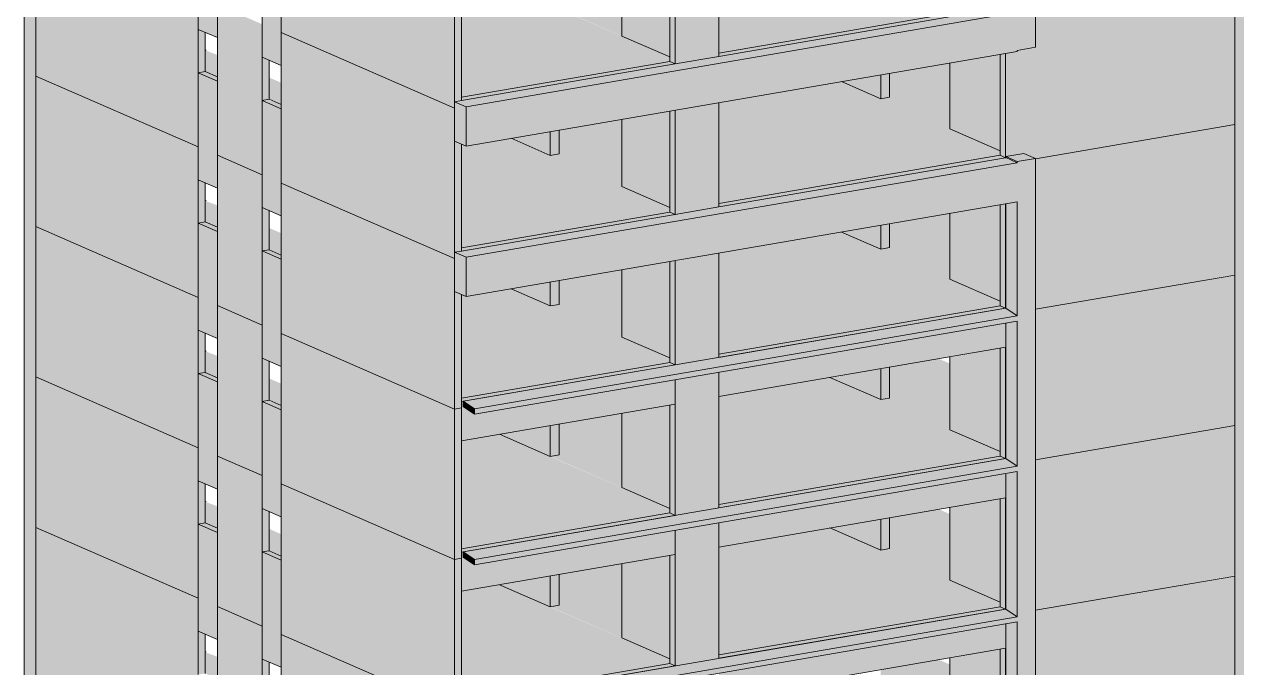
# Model space of a CAD drawing. Header units: centimetres. Extents: x -2102 to 22188, y -1637 to 88376.
# Drawn here: x 16458 to 18690, y 78530 to 79714 of the extents above; entities that cross this region are included whole.
import ezdxf

# ---------------------------------------------------------------- set-up
doc = ezdxf.new("R2010")
doc.units = ezdxf.units.CM
for name, color, linetype, lineweight in [('A-FLOR', 7, 'Continuous', 18), ('S-BEAM', 7, 'Continuous', 18), ('S-COLS', 7, 'Continuous', 18)]:
    doc.layers.add(name, color=color, linetype=linetype, lineweight=lineweight)

msp = doc.modelspace()

# ---------------------------------------------------------------- hatches: boundary and pattern name
at = {"layer": 'A-FLOR', "true_color": 0xbfbfbf}
h = msp.add_hatch(color=9, dxfattribs=at)
h.paths.add_polyline_path([(18161.48, 79531.68), (18161.48, 79643), (18050.51, 79623.93), (18050.51, 79580.06), (18117.23, 79550.97)], flags=0)
h.paths.add_polyline_path([(16931.22, 79566.33), (16931.22, 79606.57), (16908.8, 79616.35), (16908.8, 79576.11), (16931.17, 79566.35)], flags=0)
h.paths.add_polyline_path([(16813.7, 79617.57), (16813.7, 79657.81), (16791.34, 79666.36), (16791.34, 79627.32), (16810.55, 79618.94)], flags=0)
h.paths.add_polyline_path([(19459.62, 79734.5), (19459.62, 79878.91), (19272.4, 79846.75), (19272.4, 79816.13), (19413.51, 79754.6)], flags=0)
h.paths.add_polyline_path([(19578.09, 79756.61), (19747.65, 79785.74), (19578.09, 79859.67), (19578.09, 79772.97)], flags=0)
h = msp.add_hatch(color=9, dxfattribs=at)
h.paths.add_polyline_path([(17736.55, 79661.2), (18254.13, 79750.11), (18254.13, 79758.51), (17940.96, 79895.05), (17736.55, 79859.93), (17736.55, 79695.26)], flags=0)
h.paths.add_polyline_path([(17557.82, 79702.27), (17557.82, 79829.23), (17442.37, 79809.4), (17442.37, 79752.61), (17508.49, 79723.78)], flags=0)
for points in [[(17262.88, 79579.84), (17645.99, 79645.65), (17645.99, 79654.05), (17331.55, 79790.36), (17262.88, 79778.57), (17262.88, 79584.85)], [(17557.82, 79692.49), (17557.82, 79702.27), (17442.37, 79752.61), (17442.37, 79742.83), (17551.48, 79695.26)], [(18161.48, 79521.9), (18161.48, 79531.68), (18050.51, 79580.06), (18050.51, 79570.28), (18155.14, 79524.67)], [(17262.88, 79302.83), (17645.99, 79368.64), (17645.99, 79377.05), (17354.09, 79504.31), (17271.44, 79490.11), (17262.88, 79493.84), (17262.88, 79307.84)], [(17557.82, 79415.49), (17557.82, 79425.27), (17442.37, 79475.6), (17442.37, 79465.82), (17551.48, 79418.25)], [(18161.48, 79244.9), (18161.48, 79254.68), (18050.51, 79303.06), (18050.51, 79293.28), (18155.14, 79247.66)], [(17262.88, 79025.83), (17645.99, 79091.64), (17645.99, 79100.04), (17354.09, 79227.3), (17271.44, 79213.1), (17262.88, 79216.83), (17262.88, 79070.14)], [(17557.82, 79138.48), (17557.82, 79148.26), (17442.37, 79198.59), (17442.37, 79188.81), (17551.48, 79141.24)], [(18161.48, 78967.89), (18161.48, 78977.67), (18050.51, 79026.05), (18050.51, 79016.27), (18155.14, 78970.66)], [(17262.88, 78748.82), (17645.99, 78814.63), (17645.99, 78823.04), (17331.55, 78959.35), (17262.88, 78947.55), (17262.88, 78793.13)], [(17557.82, 78861.47), (17557.82, 78871.25), (17442.37, 78921.59), (17442.37, 78911.81), (17551.48, 78864.24)], [(18161.48, 78690.89), (18161.48, 78700.67), (18050.51, 78749.05), (18050.51, 78739.27), (18155.14, 78693.65)], [(17262.88, 78471.82), (17645.99, 78537.62), (17645.99, 78546.03), (17331.55, 78682.34), (17262.88, 78670.55), (17262.88, 78516.13)], [(17557.82, 78584.47), (17557.82, 78594.25), (17442.37, 78644.58), (17442.37, 78634.8), (17551.48, 78587.23)]]:
    msp.add_hatch(color=9, dxfattribs=at).paths.add_polyline_path(points, flags=0)
h = msp.add_hatch(color=9, dxfattribs=at)
h.paths.add_polyline_path([(18161.48, 79254.68), (18161.48, 79365.99), (18050.51, 79346.93), (18050.51, 79303.06), (18117.23, 79273.97)], flags=0)
h.paths.add_polyline_path([(16931.22, 79289.32), (16931.22, 79329.56), (16908.8, 79339.34), (16908.8, 79299.1), (16931.17, 79289.35)], flags=0)
h.paths.add_polyline_path([(16813.7, 79340.56), (16813.7, 79380.8), (16791.34, 79389.35), (16791.34, 79350.31), (16810.55, 79341.94)], flags=0)
h.paths.add_polyline_path([(19459.62, 79457.5), (19459.62, 79601.91), (19272.4, 79569.74), (19272.4, 79539.12), (19413.51, 79477.6)], flags=0)
h.paths.add_polyline_path([(19578.09, 79479.61), (19747.65, 79508.73), (19578.09, 79582.66), (19578.09, 79497.97)], flags=0)
h = msp.add_hatch(color=9, dxfattribs=at)
h.paths.add_polyline_path([(17736.55, 79384.2), (18254.13, 79473.11), (18254.13, 79481.51), (17962.23, 79608.77), (17736.55, 79570), (17736.55, 79418.25)], flags=0)
h.paths.add_polyline_path([(17557.82, 79425.27), (17557.82, 79539.3), (17442.37, 79519.47), (17442.37, 79475.6), (17508.49, 79446.77)], flags=0)
h = msp.add_hatch(color=9, dxfattribs=at)
h.paths.add_polyline_path([(18161.48, 78977.67), (18161.48, 79089.63), (18141.27, 79098.44), (18050.51, 79082.85), (18050.51, 79026.05), (18117.23, 78996.96)], flags=0)
h.paths.add_polyline_path([(16931.22, 79012.32), (16931.22, 79052.56), (16908.8, 79062.33), (16908.8, 79022.09), (16931.17, 79012.34)], flags=0)
h.paths.add_polyline_path([(16813.7, 79063.55), (16813.7, 79103.79), (16791.34, 79112.35), (16791.34, 79073.31), (16810.55, 79064.93)], flags=0)
h.paths.add_polyline_path([(19459.62, 79180.49), (19459.62, 79324.9), (19272.4, 79292.74), (19272.4, 79262.12), (19413.51, 79200.59)], flags=0)
h.paths.add_polyline_path([(19578.09, 79202.6), (19747.65, 79231.73), (19578.09, 79305.65), (19578.09, 79220.97)], flags=0)
h = msp.add_hatch(color=9, dxfattribs=at)
h.paths.add_polyline_path([(17736.55, 79107.19), (18254.13, 79196.1), (18254.13, 79204.5), (17962.23, 79331.76), (17736.55, 79293), (17736.55, 79141.24)], flags=0)
h.paths.add_polyline_path([(17557.82, 79148.26), (17557.82, 79262.3), (17442.37, 79242.47), (17442.37, 79198.59), (17508.49, 79169.77)], flags=0)
at = {"layer": 'A-FLOR', "true_color": 0x0080ff}
for points in [[(17287.11, 79006.12), (18285.69, 79177.65), (18264.23, 79191.7), (17265.85, 79020.2)], [(17287.11, 78996.42), (18285.69, 79167.96), (18285.69, 79177.65), (17287.11, 79006.12)], [(17287.11, 78996.42), (17287.11, 79006.12), (17265.85, 79020.2), (17265.85, 79010.51), (17272.47, 79006.12)], [(17287.11, 78729.11), (18285.69, 78900.64), (18264.23, 78914.69), (17265.85, 78743.19)], [(17287.11, 78719.42), (18285.69, 78890.95), (18285.69, 78900.64), (17287.11, 78729.11)], [(17287.11, 78719.42), (17287.11, 78729.11), (17265.85, 78743.19), (17265.85, 78733.5), (17272.47, 78729.11)], [(17287.11, 78452.11), (18285.31, 78623.89), (18264.23, 78637.69), (17265.85, 78466.19)], [(17287.11, 78442.41), (18285.69, 78613.94), (18285.69, 78623.64), (17287.11, 78452.11)]]:
    msp.add_hatch(color=150, dxfattribs=at).paths.add_polyline_path(points, flags=0)
at = {"layer": 'A-FLOR', "true_color": 0xbfbfbf}
h = msp.add_hatch(color=9, dxfattribs=at)
h.paths.add_polyline_path([(17736.55, 78830.19), (18254.13, 78919.1), (18254.13, 78927.5), (17940.96, 79064.03), (17736.55, 79028.92), (17736.55, 78864.24)], flags=0)
h.paths.add_polyline_path([(17557.82, 78871.25), (17557.82, 78998.22), (17442.37, 78978.38), (17442.37, 78921.59), (17508.49, 78892.76)], flags=0)
h = msp.add_hatch(color=9, dxfattribs=at)
h.paths.add_polyline_path([(18161.48, 78700.67), (18161.48, 78812.62), (18141.27, 78821.43), (18050.51, 78805.84), (18050.51, 78749.05), (18117.23, 78719.96)], flags=0)
h.paths.add_polyline_path([(16931.22, 78735.31), (16931.22, 78775.55), (16908.8, 78785.33), (16908.8, 78745.09), (16931.17, 78735.34)], flags=0)
h.paths.add_polyline_path([(16813.7, 78786.55), (16813.7, 78826.79), (16791.34, 78835.34), (16791.34, 78796.3), (16810.55, 78787.93)], flags=0)
h.paths.add_polyline_path([(19459.62, 78903.48), (19459.62, 79047.89), (19272.4, 79015.73), (19272.4, 78985.11), (19413.51, 78923.59)], flags=0)
h.paths.add_polyline_path([(19578.09, 78925.6), (19747.65, 78954.72), (19578.09, 79028.65), (19578.09, 78943.96)], flags=0)
h = msp.add_hatch(color=9, dxfattribs=at)
h.paths.add_polyline_path([(17736.55, 78553.18), (18254.13, 78642.09), (18254.13, 78650.49), (17940.96, 78787.02), (17736.55, 78751.91), (17736.55, 78587.23)], flags=0)
h.paths.add_polyline_path([(17557.82, 78594.25), (17557.82, 78721.21), (17442.37, 78701.38), (17442.37, 78644.58), (17508.49, 78615.75)], flags=0)
h = msp.add_hatch(color=9, dxfattribs=at)
h.paths.add_polyline_path([(18161.48, 78423.66), (18161.48, 78535.62), (18141.27, 78544.43), (18050.51, 78528.84), (18050.51, 78472.04), (18117.23, 78442.95)], flags=0)
h.paths.add_polyline_path([(16931.22, 78458.31), (16931.22, 78498.55), (16908.8, 78508.32), (16908.8, 78468.08), (16931.17, 78458.33)], flags=0)
h.paths.add_polyline_path([(16813.7, 78509.54), (16813.7, 78549.78), (16791.34, 78558.33), (16791.34, 78519.29), (16810.55, 78510.92)], flags=0)
h.paths.add_polyline_path([(19459.62, 78626.48), (19459.62, 78770.89), (19272.4, 78738.73), (19272.4, 78708.1), (19413.51, 78646.58)], flags=0)
h.paths.add_polyline_path([(19578.09, 78648.59), (19747.65, 78677.72), (19578.09, 78751.64), (19578.09, 78666.96)], flags=0)
at = {"layer": 'S-BEAM', "true_color": 0xbfbfbf}
for points in [[(16813.7, 79689.68), (16813.7, 79886.85), (16778.63, 79902.14), (16778.63, 79704.97), (16806.64, 79692.75)], [(16931.17, 79638.46), (16931.17, 79835.64), (16896.1, 79850.93), (16896.1, 79653.75), (16908.8, 79648.22)], [(17736.55, 79655.07), (18264.23, 79745.71), (18254.13, 79750.11), (17736.55, 79661.2)], [(16931.17, 79638.46), (16931.22, 79638.47), (16931.17, 79667.29)], [(17262.88, 79573.7), (17656.09, 79641.24), (17645.99, 79645.65), (17262.88, 79579.84)], [(16813.7, 79609.85), (16813.7, 79617.57), (16791.34, 79627.32), (16778.63, 79625.14), (16808.7, 79612.03)], [(16813.7, 79412.67), (16813.7, 79609.85), (16778.63, 79625.14), (16778.63, 79427.96), (16806.64, 79415.75)], [(16931.17, 79558.63), (16931.22, 79558.82), (16930.69, 79566.56), (16906.91, 79575.78), (16896.1, 79573.92), (16928.09, 79559.98)], [(16931.17, 79361.46), (16931.17, 79558.63), (16896.1, 79573.92), (16896.1, 79376.75), (16925.92, 79363.75)], [(17736.55, 79378.06), (18264.23, 79468.7), (18254.13, 79473.11), (17736.55, 79384.2)], [(17262.88, 79296.69), (17656.09, 79364.24), (17645.99, 79368.64), (17262.88, 79302.83)], [(16813.7, 79332.84), (16813.7, 79340.56), (16791.34, 79350.31), (16778.63, 79348.13), (16808.7, 79335.02)], [(16813.7, 79135.67), (16813.7, 79332.84), (16778.63, 79348.13), (16778.63, 79150.96), (16806.64, 79138.74)], [(16931.17, 79361.46), (16931.22, 79361.47), (16931.17, 79363.75)], [(16931.17, 79281.63), (16931.22, 79281.81), (16930.69, 79289.56), (16906.91, 79298.77), (16896.1, 79296.92), (16928.09, 79282.97)], [(16931.17, 79084.45), (16931.17, 79281.63), (16896.1, 79296.92), (16896.1, 79099.74), (16916.31, 79090.93)], [(17736.55, 79101.05), (18264.16, 79191.73), (18254.13, 79196.1), (17736.55, 79107.19)], [(17736.55, 79028.92), (18264.23, 79119.56), (18264.23, 79164.27), (17736.55, 79073.63), (17736.55, 79038.13)], [(16931.17, 79084.45), (16931.22, 79084.46), (16931.17, 79090.93)], [(17262.88, 79019.69), (17656.09, 79087.23), (17645.99, 79091.64), (17262.88, 79025.83)], [(16813.7, 79055.83), (16813.7, 79063.55), (16791.34, 79073.31), (16778.63, 79071.12), (16808.7, 79058.02)], [(16813.7, 78858.66), (16813.7, 79055.83), (16778.63, 79071.12), (16778.63, 78873.95), (16806.64, 78861.74)], [(17262.88, 78947.55), (17656.09, 79015.1), (17656.09, 79059.81), (17287.11, 78996.42), (17265.85, 79010.51), (17265.85, 79020.2), (17262.88, 79019.69), (17262.88, 78956.76)], [(16931.17, 79004.62), (16931.22, 79004.8), (16930.69, 79012.55), (16906.91, 79021.77), (16896.1, 79019.91), (16928.09, 79005.96)], [(16931.17, 78807.45), (16931.17, 79004.62), (16896.1, 79019.91), (16896.1, 78822.74), (16908.8, 78817.2)], [(17736.55, 78824.05), (18264.16, 78914.72), (18254.13, 78919.1), (17736.55, 78830.19)], [(17736.55, 78751.91), (18264.23, 78842.55), (18264.23, 78887.26), (17736.55, 78796.62), (17736.55, 78761.12)], [(16931.17, 78807.45), (16931.22, 78807.46), (16931.17, 78818.11)], [(17262.88, 78742.68), (17656.09, 78810.23), (17645.99, 78814.63), (17262.88, 78748.82)], [(16813.7, 78778.83), (16813.7, 78786.55), (16791.34, 78796.3), (16778.63, 78794.12), (16808.7, 78781.01)], [(16813.7, 78581.65), (16813.7, 78778.83), (16778.63, 78794.12), (16778.63, 78596.94), (16806.64, 78584.73)], [(17262.88, 78670.55), (17656.09, 78738.09), (17656.09, 78782.8), (17287.11, 78719.42), (17265.85, 78733.5), (17265.85, 78743.19), (17262.88, 78742.68), (17262.88, 78679.75)], [(16931.17, 78727.61), (16931.22, 78727.8), (16930.69, 78735.55), (16906.91, 78744.76), (16896.1, 78742.91), (16928.09, 78728.96)], [(16931.17, 78530.44), (16931.17, 78727.61), (16896.1, 78742.91), (16897.09, 78545.3), (16908.8, 78540.19)], [(17736.55, 78547.04), (18264.16, 78637.72), (18254.13, 78642.09), (17736.55, 78553.18)], [(17736.55, 78474.91), (18264.23, 78565.55), (18264.23, 78610.26), (17736.55, 78519.62), (17736.55, 78484.11)], [(16931.17, 78530.44), (16931.22, 78530.45), (16931.17, 78545.3)], [(17262.88, 78465.68), (17656.09, 78533.22), (17645.99, 78537.62), (17262.88, 78471.82)]]:
    msp.add_hatch(color=9, dxfattribs=at).paths.add_polyline_path(points, flags=0)
at = {"layer": 'S-BEAM', "true_color": 0x0080ff}
for points in [[(17271.44, 79562.25), (18285.69, 79736.47), (18264.23, 79745.71), (17250.18, 79571.52), (17262.88, 79565.98)], [(17271.44, 79490.11), (18285.69, 79664.33), (18285.69, 79736.47), (17271.44, 79562.25), (17271.44, 79500.15)], [(17271.44, 79490.11), (17271.44, 79562.25), (17250.17, 79571.52), (17250.18, 79499.38), (17262.88, 79493.84)], [(17271.44, 79285.24), (18285.69, 79459.46), (18264.23, 79468.7), (17250.18, 79294.51), (17262.88, 79288.97)], [(17271.44, 79213.1), (18285.69, 79387.33), (18285.69, 79459.46), (17271.44, 79285.24), (17271.44, 79227.34)], [(17271.44, 79213.1), (17271.44, 79285.24), (17250.17, 79294.51), (17250.18, 79222.37), (17262.88, 79216.83)]]:
    msp.add_hatch(color=150, dxfattribs=at).paths.add_polyline_path(points, flags=0)
at = {"layer": 'S-COLS', "true_color": 0x0080ff}
for points in [[(16479.57, 77958.83), (16479.52, 84264.58), (16458.3, 84273.83), (16458.3, 77968.1)], [(18285.69, 79666.26), (18319.14, 79672), (18319.14, 84171.42), (18285.69, 84165.68), (18285.69, 79667.59)], [(18707.06, 77799.6), (18707.06, 80918.8), (18685.79, 80928.07), (18685.79, 77808.87), (18688.96, 77807.49)], [(18285.69, 79461.39), (18319.14, 79467.13), (18297.88, 79476.41), (18264.42, 79470.66), (18285.28, 79461.57)], [(18285.69, 77726.74), (18319.14, 77732.48), (18319.14, 79467.13), (18285.69, 79460.85), (18285.69, 77726.85)]]:
    msp.add_hatch(color=150, dxfattribs=at).paths.add_polyline_path(points, flags=0)
at = {"layer": 'S-COLS', "true_color": 0xc0c0c0}
for points in [[(17250.17, 79559.98), (17250.18, 79836.98), (16931.22, 79976.04), (16931.22, 79699.04), (17244.97, 79562.25)], [(17656.09, 79641.24), (17736.55, 79655.07), (17736.55, 79904.64), (17656.09, 79890.82), (17656.09, 79642.51)], [(16778.63, 79488.56), (16778.63, 79765.56), (16479.57, 79895.95), (16479.57, 79618.94), (16773.63, 79490.74)], [(17250.18, 79571.52), (17262.88, 79573.7), (17262.88, 79839.16), (17250.18, 79836.98), (17250.18, 79573.7)], [(17645.99, 79654.05), (17645.99, 79844.38), (17557.82, 79829.23), (17557.82, 79692.49), (17643.66, 79655.07)], [(17656.09, 79641.24), (17656.09, 79846.11), (17645.99, 79843.57), (17645.99, 79645.65), (17653.19, 79642.51)], [(18319.14, 79466.59), (18685.79, 79530.42), (18685.79, 79806.58), (18319.14, 79743.6), (18319.14, 79672), (18285.69, 79666.26), (18285.69, 79664.33), (18264.23, 79660.65), (18264.42, 79470.66), (18297.88, 79476.41), (18319.14, 79467.13)], [(16896.1, 79437.34), (16896.1, 79714.35), (16813.7, 79750.27), (16813.7, 79473.27), (16891.52, 79439.34)], [(16778.63, 79625.14), (16791.34, 79627.32), (16790.22, 79699.92), (16778.63, 79704.97), (16778.63, 79627.32)], [(17250.17, 79282.97), (17250.17, 79559.98), (16931.22, 79699.04), (16931.22, 79422.03), (17244.97, 79285.24)], [(18254.13, 79481.51), (18254.13, 79658.91), (18161.48, 79642.51), (18161.48, 79521.9), (18211.36, 79500.15)], [(18264.23, 79468.7), (18264.23, 79660.65), (18254.13, 79658.91), (18254.13, 79473.11), (18261.34, 79469.97)], [(16896.1, 79573.92), (16908.8, 79576.11), (16908.8, 79648.22), (16896.1, 79653.75), (16896.1, 79576.11)], [(16778.63, 79211.55), (16778.63, 79488.56), (16479.57, 79618.94), (16479.57, 79341.94), (16773.63, 79213.73)], [(18034.42, 79577.3), (18034.42, 79621.17), (17962.23, 79608.77), (18021.5, 79582.93)], [(17656.09, 79364.24), (17736.55, 79378.06), (17736.55, 79570), (17656.09, 79555.02), (17656.09, 79365.5)], [(17645.99, 79377.05), (17645.99, 79554.45), (17557.82, 79539.3), (17557.82, 79415.49), (17643.66, 79378.06)], [(17656.09, 79364.24), (17656.09, 79556.18), (17645.99, 79554.45), (17645.99, 79368.64), (17653.19, 79365.5)], [(17250.18, 79294.51), (17262.88, 79296.69), (17262.88, 79493.84), (17250.18, 79499.38), (17250.18, 79296.69)], [(17426.28, 79472.84), (17426.28, 79516.71), (17354.09, 79504.31), (17422.83, 79474.34)], [(16896.1, 79160.34), (16896.1, 79437.34), (16813.7, 79473.27), (16813.7, 79196.26), (16891.52, 79162.33)], [(16778.63, 79348.13), (16791.34, 79350.31), (16790.22, 79422.91), (16778.63, 79427.96), (16778.63, 79350.31)], [(17250.18, 79005.96), (17250.17, 79282.97), (16931.22, 79422.03), (16931.22, 79145.02), (17107.44, 79068.2)], [(16896.1, 79296.92), (16908.8, 79299.1), (16908.8, 79371.21), (16896.1, 79376.75), (16896.1, 79299.1)], [(18254.13, 79204.5), (18254.13, 79381.91), (18161.48, 79365.5), (18161.48, 79244.9), (18210.34, 79223.59)], [(18264.23, 79191.7), (18264.23, 79200.11), (18264.23, 79383.64), (18254.13, 79381.91), (18254.13, 79196.1), (18264.16, 79191.73)], [(18034.42, 79300.29), (18034.42, 79344.16), (17962.23, 79331.76), (18021.5, 79305.92)], [(16778.63, 78934.54), (16778.63, 79211.55), (16479.57, 79341.94), (16479.57, 79064.93), (16773.63, 78936.73)], [(17645.99, 79100.04), (17645.99, 79277.44), (17557.82, 79262.3), (17557.82, 79138.48), (17573.92, 79131.46)], [(17656.09, 79087.23), (17656.09, 79279.18), (17645.99, 79277.44), (17645.99, 79091.64), (17653.19, 79088.5)], [(17656.09, 79087.23), (17736.55, 79101.05), (17736.55, 79293), (17656.09, 79278.01), (17656.09, 79088.5)], [(17426.28, 79195.83), (17426.28, 79239.7), (17354.09, 79227.3), (17422.83, 79197.34)], [(17250.18, 79005.96), (17262.88, 79008.15), (17262.88, 79216.83), (17250.18, 79222.37), (17250.18, 79011.48)], [(16896.1, 78883.33), (16896.1, 79160.34), (16813.7, 79196.26), (16813.7, 78919.25), (16891.52, 78885.33)], [(16778.63, 79071.12), (16791.34, 79073.31), (16790.22, 79145.91), (16778.63, 79150.96), (16778.63, 79073.31)], [(17250.18, 78728.96), (17250.18, 79005.96), (16931.22, 79145.02), (16931.22, 78868.02), (17107.44, 78791.19)], [(18264.23, 78914.69), (18264.23, 78923.1), (18264.23, 79119.56), (18254.13, 79117.83), (18254.13, 78919.1), (18264.16, 78914.72)], [(16896.1, 79019.91), (16908.8, 79022.09), (16908.8, 79094.2), (16896.1, 79099.74), (16896.1, 79022.09)], [(18254.13, 78927.5), (18254.13, 79117.83), (18161.48, 79101.05), (18161.48, 78967.89), (18210.34, 78946.59)], [(18034.42, 79023.29), (18034.42, 79080.08), (17942.39, 79063.41), (18021.5, 79028.92)], [(16778.63, 78657.54), (16778.63, 78934.54), (16479.57, 79064.93), (16479.57, 78787.93), (16773.63, 78659.72)], [(17656.09, 78810.23), (17736.55, 78824.05), (17736.55, 79073.63), (17656.09, 79059.81), (17656.09, 78811.49)], [(17250.18, 78728.96), (17262.88, 78731.14), (17262.88, 79008.15), (17250.18, 79005.96), (17250.18, 78734.47)], [(17645.99, 78823.04), (17645.99, 79013.36), (17557.82, 78998.22), (17557.82, 78861.47), (17573.92, 78854.46)], [(17656.09, 78810.23), (17656.09, 79015.1), (17645.99, 79012.55), (17645.99, 78814.63), (17653.19, 78811.49)], [(17426.28, 78918.82), (17426.28, 78975.62), (17333.33, 78959.35), (17422.83, 78920.33)], [(16896.1, 78606.33), (16896.1, 78883.33), (16813.7, 78919.25), (16813.7, 78642.25), (16891.52, 78608.32)], [(16778.63, 78794.12), (16791.34, 78796.3), (16790.22, 78868.9), (16778.63, 78873.95), (16778.63, 78796.3)], [(17250.18, 78451.95), (17250.18, 78728.96), (16931.22, 78868.02), (16931.22, 78591.01), (17107.44, 78514.19)], [(18254.13, 78650.49), (18254.13, 78840.82), (18161.48, 78824.05), (18161.48, 78690.89), (18210.34, 78669.58)], [(18264.23, 78637.69), (18264.23, 78646.1), (18264.23, 78842.55), (18254.13, 78840.82), (18254.13, 78642.09), (18264.16, 78637.72)], [(16896.1, 78742.91), (16908.8, 78745.09), (16908.8, 78817.2), (16896.1, 78822.74), (16896.1, 78745.09)], [(16778.63, 78380.53), (16778.63, 78657.54), (16479.57, 78787.93), (16479.57, 78510.92), (16713.59, 78408.89)], [(17656.09, 78533.22), (17736.55, 78547.04), (17736.55, 78796.62), (17656.09, 78782.8), (17656.09, 78534.48)], [(18034.42, 78746.28), (18034.42, 78803.08), (17942.39, 78786.4), (18021.5, 78751.91)], [(17250.18, 78451.95), (17262.88, 78454.14), (17262.88, 78731.14), (17250.18, 78728.96), (17250.18, 78457.46)], [(17645.99, 78546.03), (17645.99, 78736.35), (17557.82, 78721.21), (17557.82, 78584.47), (17573.92, 78577.45)], [(17656.09, 78533.22), (17656.09, 78738.09), (17645.99, 78735.55), (17645.99, 78537.62), (17653.19, 78534.48)], [(17426.28, 78641.82), (17426.28, 78698.61), (17333.33, 78682.34), (17422.83, 78643.32)], [(16896.1, 78329.32), (16896.1, 78606.33), (16813.7, 78642.25), (16813.7, 78365.24), (16891.52, 78331.31)], [(16778.63, 78517.11), (16791.34, 78519.29), (16790.22, 78591.89), (16778.63, 78596.94), (16778.63, 78519.29)], [(17250.18, 78174.95), (17250.18, 78451.95), (16931.22, 78591.01), (16931.22, 78314.01), (17107.44, 78237.18)], [(18254.13, 78373.48), (18254.13, 78563.81), (18161.48, 78547.04), (18161.48, 78413.88), (18210.34, 78392.57)], [(18264.23, 78360.68), (18264.23, 78369.09), (18264.23, 78565.55), (18254.13, 78563.81), (18254.13, 78365.08), (18264.16, 78360.71)], [(16896.1, 78465.9), (16908.8, 78468.08), (16908.8, 78540.19), (16896.1, 78545.3), (16896.1, 78468.08)]]:
    msp.add_hatch(color=9, dxfattribs=at).paths.add_polyline_path(points, flags=0)
h = msp.add_hatch(color=9, dxfattribs=at)
h.paths.add_polyline_path([(18034.42, 79577.3), (18050.51, 79580.06), (18050.51, 79623.93), (18034.42, 79621.17), (18034.42, 79580.06)], flags=0)
h.paths.add_polyline_path([(18050.51, 79847.29), (18050.51, 79857.07), (18034.42, 79854.3)], flags=0)
h = msp.add_hatch(color=9, dxfattribs=at)
h.paths.add_polyline_path([(17426.28, 79472.84), (17442.37, 79475.6), (17442.37, 79519.47), (17426.28, 79516.71), (17426.28, 79474.56)], flags=0)
h.paths.add_polyline_path([(17442.37, 79742.83), (17442.37, 79752.61), (17426.28, 79749.84), (17437.67, 79744.87)], flags=0)
h = msp.add_hatch(color=9, dxfattribs=at)
h.paths.add_polyline_path([(18034.42, 79300.29), (18050.51, 79303.06), (18050.51, 79346.93), (18034.42, 79344.16), (18034.42, 79303.06)], flags=0)
h.paths.add_polyline_path([(18050.51, 79570.28), (18050.51, 79580.06), (18034.42, 79577.3)], flags=0)
h = msp.add_hatch(color=9, dxfattribs=at)
h.paths.add_polyline_path([(18319.14, 79189.59), (18685.79, 79253.41), (18685.79, 79529.57), (18319.14, 79466.59), (18319.14, 79191.7)], flags=0)
h.paths.add_polyline_path([(18264.23, 79191.7), (18264.42, 79191.73), (18264.23, 79191.73)], flags=0)
h = msp.add_hatch(color=9, dxfattribs=at)
h.paths.add_polyline_path([(17426.28, 79195.83), (17442.37, 79198.59), (17442.37, 79242.47), (17426.28, 79239.7), (17426.28, 79197.56)], flags=0)
h.paths.add_polyline_path([(17442.37, 79465.82), (17442.37, 79475.6), (17426.28, 79472.84), (17437.67, 79467.87)], flags=0)
at = {"layer": 'S-COLS', "true_color": 0x0080ff}
h = msp.add_hatch(color=150, dxfattribs=at)
h.paths.add_polyline_path([(18285.69, 77797.43), (18285.69, 78059.93), (18264.42, 78056.28), (18264.42, 77806.59), (18283.39, 77798.42)], flags=0)
h.paths.add_polyline_path([(18285.69, 78069.63), (18285.69, 78336.94), (18264.42, 78333.29), (18264.42, 78083.71), (18284.63, 78070.33)], flags=0)
h.paths.add_polyline_path([(18285.69, 78346.63), (18285.3, 78613.88), (18264.42, 78610.29), (18264.47, 78360.68), (18285.13, 78347)], flags=0)
h.paths.add_polyline_path([(18285.69, 78623.64), (18285.11, 78890.85), (18264.42, 78886.32), (18264.47, 78637.69), (18285.31, 78623.89)], flags=0)
h.paths.add_polyline_path([(18285.69, 78900.64), (18285.69, 79167.96), (18264.42, 79164.3), (18264.47, 78914.69), (18278.26, 78905.56)], flags=0)
h.paths.add_polyline_path([(18285.69, 79177.65), (18285.69, 79387.33), (18264.42, 79383.67), (18264.47, 79191.7), (18279.06, 79182.04)], flags=0)
h.paths.add_polyline_path([(18285.69, 79459.46), (18285.28, 79461.57), (18264.42, 79470.66), (18264.42, 79468.62), (18283.39, 79460.45)], flags=0)
at = {"layer": 'S-COLS', "true_color": 0xc0c0c0}
h = msp.add_hatch(color=9, dxfattribs=at)
h.paths.add_polyline_path([(18034.42, 79023.29), (18050.51, 79026.05), (18050.51, 79082.85), (18034.42, 79078.92), (18034.42, 79026.05)], flags=0)
h.paths.add_polyline_path([(18050.51, 79293.28), (18050.51, 79303.06), (18034.42, 79300.29)], flags=0)
h = msp.add_hatch(color=9, dxfattribs=at)
h.paths.add_polyline_path([(18319.14, 78912.58), (18685.79, 78976.41), (18685.79, 79252.57), (18319.14, 79189.59), (18319.14, 78914.69)], flags=0)
h.paths.add_polyline_path([(18264.23, 78914.69), (18264.42, 78914.72), (18264.23, 78914.72)], flags=0)
h = msp.add_hatch(color=9, dxfattribs=at)
h.paths.add_polyline_path([(17426.28, 78918.82), (17442.37, 78921.59), (17442.37, 78978.38), (17426.28, 78975.62), (17426.28, 78920.55)], flags=0)
h.paths.add_polyline_path([(17442.37, 79188.81), (17442.37, 79198.59), (17426.28, 79195.83), (17437.67, 79190.86)], flags=0)
h = msp.add_hatch(color=9, dxfattribs=at)
h.paths.add_polyline_path([(18034.42, 78746.28), (18050.51, 78749.05), (18050.51, 78805.84), (18034.42, 78801.91), (18034.42, 78749.05)], flags=0)
h.paths.add_polyline_path([(18050.51, 79016.27), (18050.51, 79026.05), (18034.42, 79023.29)], flags=0)
h = msp.add_hatch(color=9, dxfattribs=at)
h.paths.add_polyline_path([(18319.14, 78635.58), (18685.79, 78699.4), (18685.79, 78975.56), (18319.14, 78912.58), (18319.14, 78637.69)], flags=0)
h.paths.add_polyline_path([(18264.23, 78637.69), (18264.42, 78637.72), (18264.23, 78637.72)], flags=0)
h = msp.add_hatch(color=9, dxfattribs=at)
h.paths.add_polyline_path([(17426.28, 78641.82), (17442.37, 78644.58), (17442.37, 78701.38), (17426.28, 78698.61), (17426.28, 78643.55)], flags=0)
h.paths.add_polyline_path([(17442.37, 78911.81), (17442.37, 78921.59), (17426.28, 78918.82), (17437.67, 78913.86)], flags=0)
h = msp.add_hatch(color=9, dxfattribs=at)
h.paths.add_polyline_path([(18034.42, 78469.28), (18050.51, 78472.04), (18050.51, 78528.84), (18034.42, 78524.9), (18034.42, 78472.04)], flags=0)
h.paths.add_polyline_path([(18050.51, 78739.27), (18050.51, 78749.05), (18034.42, 78746.28)], flags=0)
h = msp.add_hatch(color=9, dxfattribs=at)
h.paths.add_polyline_path([(18319.14, 78358.57), (18685.79, 78422.4), (18685.79, 78698.56), (18319.14, 78635.58), (18319.14, 78360.68)], flags=0)
h.paths.add_polyline_path([(18264.23, 78360.68), (18264.42, 78360.71), (18264.23, 78360.71)], flags=0)
h = msp.add_hatch(color=9, dxfattribs=at)
h.paths.add_polyline_path([(17426.28, 78364.81), (17442.37, 78367.58), (17442.37, 78424.37), (17426.28, 78421.61), (17426.28, 78366.54)], flags=0)
h.paths.add_polyline_path([(17442.37, 78634.8), (17442.37, 78644.58), (17426.28, 78641.82), (17437.67, 78636.85)], flags=0)

# ---------------------------------------------------------------- linework, layer by layer
at = {"layer": 'A-FLOR', "lineweight": 9}
for p, q in [((17645.99, 79654.05), (17557.82, 79692.49)), ((16793.31, 79666.7), (16791.34, 79666.36)), ((17645.99, 79377.05), (17557.82, 79415.49)), ((16793.31, 79389.69), (16791.34, 79389.35)), ((18264.42, 79191.73), (17265.85, 79020.2)), ((18285.69, 79177.65), (18264.42, 79191.73)), ((17287.11, 79006.12), (18285.69, 79177.65)), ((18285.69, 79167.96), (17287.11, 78996.42)), ((17645.99, 79100.04), (17557.82, 79138.48)), ((16793.31, 79112.69), (16791.34, 79112.35)), ((17265.85, 79020.2), (17287.11, 79006.12)), ((17265.85, 79020.2), (17265.85, 79010.51)), ((17287.11, 78996.42), (17265.85, 79010.51)), ((17287.11, 78996.42), (17287.11, 79006.12)), ((18264.42, 78914.72), (17265.85, 78743.19)), ((17287.11, 78729.11), (18285.69, 78900.64)), ((18285.69, 78900.64), (18264.42, 78914.72)), ((18285.69, 78890.95), (17287.11, 78719.42)), ((17645.99, 78823.04), (17557.82, 78861.47)), ((16793.31, 78835.68), (16791.34, 78835.34)), ((17265.85, 78743.19), (17287.11, 78729.11)), ((17265.85, 78743.19), (17265.85, 78733.5)), ((17287.11, 78719.42), (17265.85, 78733.5)), ((17287.11, 78719.42), (17287.11, 78729.11)), ((18264.42, 78637.72), (17265.85, 78466.19)), ((18285.69, 78623.64), (18264.42, 78637.72)), ((17287.11, 78452.11), (18285.69, 78623.64)), ((18285.69, 78613.94), (17287.11, 78442.41)), ((17645.99, 78546.03), (17557.82, 78584.47)), ((16793.31, 78558.67), (16791.34, 78558.33))]:
    msp.add_line(p, q, dxfattribs=at)
at = {"layer": 'S-BEAM', "lineweight": 9}
for p, q in [((16896.1, 79850.93), (16896.1, 79714.35)), ((16931.17, 79638.46), (16931.17, 79835.64)), ((16778.63, 79765.56), (16778.63, 79704.97)), ((16813.7, 79689.68), (16813.7, 79750.27)), ((18254.13, 79750.11), (17736.55, 79661.2)), ((18264.23, 79745.71), (17736.55, 79655.07)), ((17736.55, 79655.07), (18264.23, 79745.71)), ((17271.44, 79562.25), (18285.69, 79736.47)), ((16778.63, 79704.97), (16813.7, 79689.68)), ((16896.1, 79714.35), (16896.1, 79653.75)), ((18285.69, 79664.33), (17271.44, 79490.11)), ((17736.55, 79655.07), (17656.09, 79641.24)), ((18285.69, 79664.33), (18285.69, 79666.26)), ((16896.1, 79653.75), (16931.17, 79638.46)), ((17645.99, 79645.65), (17262.88, 79579.84)), ((17656.09, 79641.24), (17262.88, 79573.7)), ((17262.88, 79573.7), (17656.09, 79641.24)), ((17656.09, 79641.24), (17645.99, 79645.65)), ((16791.34, 79627.32), (16778.63, 79625.14)), ((16778.63, 79625.14), (16813.7, 79609.85)), ((16778.63, 79625.14), (16778.63, 79488.56)), ((16813.7, 79617.57), (16791.34, 79627.32)), ((16813.7, 79473.27), (16813.7, 79609.85)), ((16908.8, 79576.11), (16896.1, 79573.92)), ((16896.1, 79573.92), (16931.17, 79558.63)), ((16896.1, 79573.92), (16896.1, 79437.34)), ((16931.22, 79566.33), (16908.8, 79576.11)), ((17271.44, 79562.25), (17250.17, 79571.52)), ((17250.17, 79571.52), (17250.17, 79499.38)), ((17262.88, 79573.7), (17250.18, 79571.52)), ((16931.17, 79361.46), (16931.17, 79558.63)), ((17271.44, 79490.11), (17271.44, 79562.25)), ((17250.17, 79499.38), (17271.44, 79490.11)), ((16778.63, 79488.56), (16778.63, 79427.96)), ((16813.7, 79412.67), (16813.7, 79473.27)), ((17271.44, 79285.24), (18285.69, 79459.46)), ((18254.13, 79473.11), (17736.55, 79384.2)), ((18264.23, 79468.7), (17736.55, 79378.06)), ((17736.55, 79378.06), (18264.23, 79468.7)), ((18264.23, 79468.7), (18254.13, 79473.11)), ((18264.42, 79468.74), (18264.23, 79468.7)), ((18285.69, 79459.46), (18264.42, 79468.74)), ((16896.1, 79437.34), (16896.1, 79376.75)), ((16778.63, 79427.96), (16813.7, 79412.67)), ((18285.69, 79387.33), (17271.44, 79213.1)), ((16896.1, 79376.75), (16931.17, 79361.46)), ((17645.99, 79368.64), (17262.88, 79302.83)), ((17656.09, 79364.24), (17645.99, 79368.64)), ((17736.55, 79378.06), (17656.09, 79364.24)), ((16791.34, 79350.31), (16778.63, 79348.13)), ((16778.63, 79348.13), (16813.7, 79332.84)), ((16778.63, 79348.13), (16778.63, 79211.55)), ((16813.7, 79340.56), (16791.34, 79350.31)), ((17656.09, 79364.24), (17262.88, 79296.69)), ((17262.88, 79296.69), (17656.09, 79364.24)), ((16813.7, 79196.26), (16813.7, 79332.84)), ((16908.8, 79299.1), (16896.1, 79296.92)), ((16931.22, 79289.32), (16908.8, 79299.1)), ((16896.1, 79296.92), (16931.17, 79281.63)), ((16896.1, 79296.92), (16896.1, 79160.34)), ((16931.17, 79084.45), (16931.17, 79281.63)), ((17271.44, 79285.24), (17250.17, 79294.51)), ((17250.17, 79294.51), (17250.17, 79222.37)), ((17262.88, 79296.69), (17250.18, 79294.51)), ((17271.44, 79213.1), (17271.44, 79285.24)), ((16778.63, 79211.55), (16778.63, 79150.96)), ((17250.17, 79222.37), (17271.44, 79213.1)), ((16813.7, 79135.67), (16813.7, 79196.26)), ((18254.13, 79196.1), (17736.55, 79107.19)), ((17736.55, 79101.05), (18264.23, 79191.7)), ((18264.23, 79191.7), (18254.13, 79196.1)), ((16778.63, 79150.96), (16813.7, 79135.67)), ((16896.1, 79160.34), (16896.1, 79099.74)), ((18264.23, 79119.56), (17736.55, 79028.92)), ((16896.1, 79099.74), (16931.17, 79084.45)), ((17645.99, 79091.64), (17262.88, 79025.83)), ((17262.88, 79019.69), (17656.09, 79087.23)), ((17656.09, 79087.23), (17645.99, 79091.64)), ((16791.34, 79073.31), (16778.63, 79071.12)), ((16778.63, 79071.12), (16813.7, 79055.83)), ((16778.63, 79071.12), (16778.63, 78934.54)), ((16813.7, 79063.55), (16791.34, 79073.31)), ((16813.7, 78919.25), (16813.7, 79055.83)), ((17656.09, 79015.1), (17656.09, 79059.81)), ((17736.55, 79028.92), (17736.55, 79073.63)), ((16908.8, 79022.09), (16896.1, 79019.91)), ((16896.1, 79019.91), (16931.17, 79004.62)), ((16896.1, 79019.91), (16896.1, 78883.33)), ((16931.22, 79012.32), (16908.8, 79022.09)), ((17262.88, 79019.69), (17262.88, 78947.55)), ((17656.09, 79015.1), (17262.88, 78947.55)), ((16931.17, 78807.45), (16931.17, 79004.62)), ((16778.63, 78934.54), (16778.63, 78873.95)), ((16813.7, 78858.66), (16813.7, 78919.25)), ((18254.13, 78919.1), (17736.55, 78830.19)), ((18264.23, 78914.69), (18254.13, 78919.1)), ((17736.55, 78824.05), (18264.23, 78914.69)), ((16778.63, 78873.95), (16813.7, 78858.66)), ((16896.1, 78883.33), (16896.1, 78822.74)), ((18264.23, 78842.55), (17736.55, 78751.91)), ((16896.1, 78822.74), (16931.17, 78807.45)), ((17645.99, 78814.63), (17262.88, 78748.82)), ((17262.88, 78742.68), (17656.09, 78810.23)), ((17656.09, 78810.23), (17645.99, 78814.63)), ((16791.34, 78796.3), (16778.63, 78794.12)), ((16778.63, 78794.12), (16813.7, 78778.83)), ((16778.63, 78794.12), (16778.63, 78657.54)), ((16813.7, 78786.55), (16791.34, 78796.3)), ((17736.55, 78751.91), (17736.55, 78796.62)), ((16813.7, 78642.25), (16813.7, 78778.83)), ((17656.09, 78738.09), (17656.09, 78782.8)), ((16908.8, 78745.09), (16896.1, 78742.91)), ((16896.1, 78742.91), (16931.17, 78727.61)), ((16896.1, 78742.91), (16896.1, 78606.33)), ((16931.22, 78735.31), (16908.8, 78745.09)), ((17262.88, 78742.68), (17262.88, 78670.55)), ((16931.17, 78530.44), (16931.17, 78727.61)), ((17656.09, 78738.09), (17262.88, 78670.55)), ((16778.63, 78657.54), (16778.63, 78596.94)), ((16813.7, 78581.65), (16813.7, 78642.25)), ((18254.13, 78642.09), (17736.55, 78553.18)), ((17736.55, 78547.04), (18264.23, 78637.69)), ((18264.23, 78637.69), (18254.13, 78642.09)), ((16896.1, 78606.33), (16896.1, 78545.73)), ((16778.63, 78596.94), (16813.7, 78581.65)), ((18264.23, 78565.55), (17736.55, 78474.91)), ((16896.1, 78545.73), (16931.17, 78530.44)), ((17645.99, 78537.62), (17262.88, 78471.82)), ((17262.88, 78465.68), (17656.09, 78533.22)), ((17656.09, 78533.22), (17645.99, 78537.62))]:
    msp.add_line(p, q, dxfattribs=at)
at = {"layer": 'S-COLS', "lineweight": 9}
for p, q in [((16458.3, 77968.1), (16458.3, 84273.83)), ((16479.57, 77958.83), (16479.57, 84264.56)), ((18319.14, 84171.42), (18319.14, 79672)), ((18685.79, 77808.87), (18685.79, 80928.07)), ((16931.22, 79976.04), (16931.22, 79699.04)), ((17736.55, 79655.07), (17736.55, 79904.64)), ((16479.57, 79895.95), (16479.57, 79618.94)), ((17656.09, 79890.82), (17656.09, 79641.24)), ((17250.18, 79571.52), (17250.18, 79836.98)), ((17262.88, 79839.16), (17262.88, 79573.7)), ((17645.99, 79844.38), (17645.99, 79645.65)), ((17557.82, 79829.23), (17557.82, 79692.49)), ((16778.63, 79704.97), (16778.63, 79765.56)), ((16813.7, 79750.27), (16813.7, 79689.68)), ((16778.63, 79625.14), (16778.63, 79704.97)), ((16791.34, 79699.43), (16791.34, 79627.32)), ((16896.1, 79653.75), (16896.1, 79714.35)), ((16931.22, 79699.04), (16931.22, 79422.03)), ((17250.17, 79559.98), (16931.22, 79699.04)), ((17250.17, 79559.98), (16931.22, 79699.04)), ((16813.7, 79689.68), (16813.7, 79609.85)), ((17645.99, 79654.05), (17557.82, 79692.49)), ((17645.99, 79654.05), (17557.82, 79692.49)), ((18254.13, 79658.91), (18254.13, 79473.11)), ((18264.23, 79660.65), (18264.23, 79468.7)), ((18319.14, 79672), (18285.69, 79666.26)), ((16896.1, 79437.34), (16896.1, 79653.75)), ((16908.8, 79648.22), (16908.8, 79576.11)), ((18161.48, 79643), (18161.48, 79521.9)), ((16479.57, 79618.94), (16479.57, 79341.94)), ((16778.63, 79488.56), (16479.57, 79618.94)), ((16778.63, 79488.56), (16479.57, 79618.94)), ((16778.63, 79488.56), (16778.63, 79625.14)), ((16813.7, 79609.85), (16813.7, 79473.27)), ((18034.42, 79577.3), (18034.42, 79621.17)), ((18050.51, 79623.93), (18050.51, 79580.06)), ((18034.42, 79577.3), (17962.23, 79608.77)), ((17736.55, 79378.06), (17736.55, 79570)), ((18050.51, 79580.06), (18034.42, 79577.3)), ((17645.99, 79554.45), (17645.99, 79368.64)), ((17656.09, 79556.18), (17656.09, 79363.75)), ((17557.82, 79539.3), (17557.82, 79415.49)), ((18254.13, 79481.51), (18161.48, 79521.9)), ((18685.79, 79529.57), (18318.9, 79466.55)), ((18685.79, 79529.57), (18318.9, 79466.55)), ((17250.18, 79294.51), (17250.18, 79499.38)), ((17426.28, 79472.84), (17354.09, 79504.31)), ((17426.28, 79472.84), (17426.28, 79516.71)), ((17442.37, 79519.47), (17442.37, 79475.6)), ((16778.63, 79427.96), (16778.63, 79488.56)), ((17262.88, 79493.84), (17262.88, 79296.69)), ((18264.42, 79470.66), (18297.88, 79476.41)), ((18297.88, 79476.41), (18319.14, 79467.13)), ((16813.7, 79473.27), (16813.7, 79412.67)), ((16896.1, 79437.34), (16813.7, 79473.27)), ((16896.1, 79437.34), (16813.7, 79473.27)), ((17442.37, 79475.6), (17426.28, 79472.84)), ((18264.42, 79468.74), (18264.42, 79470.66)), ((18285.69, 79461.39), (18264.42, 79470.66)), ((18319.14, 79467.13), (18285.69, 79461.39)), ((18285.69, 79459.46), (18285.69, 79461.39)), ((18319.14, 79467.13), (18319.14, 77732.48)), ((16896.1, 79376.75), (16896.1, 79437.34)), ((16778.63, 79348.13), (16778.63, 79427.96)), ((16791.34, 79422.42), (16791.34, 79350.31)), ((16813.7, 79412.67), (16813.7, 79332.84)), ((16931.22, 79422.03), (16931.22, 79145.02)), ((17250.17, 79282.97), (16931.22, 79422.03)), ((17250.17, 79282.97), (16931.22, 79422.03)), ((17645.99, 79377.05), (17557.82, 79415.49)), ((17645.99, 79377.05), (17557.82, 79415.49)), ((18285.69, 79177.65), (18285.69, 79387.33)), ((16896.1, 79160.34), (16896.1, 79376.75)), ((16908.8, 79371.21), (16908.8, 79299.1)), ((18161.48, 79365.99), (18161.48, 79244.9)), ((18254.13, 79381.91), (18254.13, 79196.1)), ((18264.23, 79383.64), (18264.23, 79191.7)), ((18264.42, 79191.73), (18264.42, 79383.67)), ((16778.63, 79211.55), (16778.63, 79348.13)), ((18034.42, 79300.29), (18034.42, 79344.16)), ((18050.51, 79346.93), (18050.51, 79303.06)), ((16479.57, 79341.94), (16479.57, 79064.93)), ((16778.63, 79211.55), (16479.57, 79341.94)), ((16778.63, 79211.55), (16479.57, 79341.94)), ((16813.7, 79332.84), (16813.7, 79196.26)), ((18034.42, 79300.29), (17962.23, 79331.76)), ((18050.51, 79303.06), (18034.42, 79300.29)), ((17645.99, 79277.44), (17645.99, 79090.93)), ((17656.09, 79279.18), (17656.09, 79087.23)), ((17736.55, 79101.05), (17736.55, 79293)), ((17557.82, 79262.3), (17557.82, 79138.48)), ((17426.28, 79195.83), (17426.28, 79239.7)), ((17442.37, 79242.47), (17442.37, 79198.59)), ((18254.13, 79204.5), (18161.48, 79244.9)), ((18685.79, 79252.57), (18319.14, 79189.59)), ((18685.79, 79252.57), (18319.14, 79189.59)), ((16778.63, 79150.96), (16778.63, 79211.55)), ((17250.18, 79005.96), (17250.18, 79222.37)), ((17262.88, 79216.83), (17262.88, 79008.15)), ((17426.28, 79195.83), (17354.09, 79227.3)), ((16813.7, 79196.26), (16813.7, 79135.67)), ((16896.1, 79160.34), (16813.7, 79196.26)), ((16896.1, 79160.34), (16813.7, 79196.26)), ((17442.37, 79198.59), (17426.28, 79195.83)), ((18264.42, 78914.72), (18264.42, 79164.3)), ((18285.69, 78900.64), (18285.69, 79167.96)), ((16778.63, 79071.12), (16778.63, 79150.96)), ((16791.34, 79145.42), (16791.34, 79073.31)), ((16896.1, 79099.74), (16896.1, 79160.34)), ((16931.22, 79145.02), (16931.22, 78868.02)), ((17250.18, 79005.96), (16931.22, 79145.02)), ((17250.18, 79005.96), (16931.22, 79145.02)), ((16813.7, 79135.67), (16813.7, 79055.83)), ((17645.99, 79100.04), (17557.82, 79138.48)), ((17645.99, 79100.04), (17557.82, 79138.48)), ((18264.23, 79119.56), (18264.23, 78914.69)), ((16896.1, 78883.33), (16896.1, 79099.74)), ((18161.48, 79101.91), (18161.48, 78967.89)), ((18254.13, 79117.83), (18254.13, 78919.1)), ((16908.8, 79094.2), (16908.8, 79022.09)), ((18034.42, 79023.29), (18034.42, 79080.08)), ((18050.51, 79082.85), (18050.51, 79026.05)), ((16479.57, 79064.93), (16479.57, 78787.93)), ((16778.63, 78934.54), (16479.57, 79064.93)), ((16778.63, 78934.54), (16479.57, 79064.93)), ((16778.63, 78934.54), (16778.63, 79071.12)), ((16813.7, 79055.83), (16813.7, 78919.25)), ((17656.09, 79059.81), (17656.09, 78810.23)), ((17736.55, 78824.05), (17736.55, 79073.63)), ((18034.42, 79023.29), (17940.96, 79064.03)), ((17262.88, 79008.15), (17250.18, 79005.96)), ((17262.88, 79008.15), (17250.18, 79005.96)), ((17262.88, 79008.15), (17262.88, 78731.14)), ((17645.99, 79013.36), (17645.99, 78814.63)), ((18050.51, 79026.05), (18034.42, 79023.29)), ((17250.18, 78728.96), (17250.18, 79005.96)), ((17557.82, 78998.22), (17557.82, 78861.47)), ((17426.28, 78918.82), (17426.28, 78975.62)), ((17442.37, 78978.38), (17442.37, 78921.59)), ((18254.13, 78927.5), (18161.48, 78967.89)), ((18685.79, 78975.56), (18319.14, 78912.58)), ((18685.79, 78975.56), (18319.14, 78912.58)), ((17426.28, 78918.82), (17332.83, 78959.57)), ((16778.63, 78873.95), (16778.63, 78934.54)), ((16813.7, 78919.25), (16813.7, 78858.66)), ((16896.1, 78883.33), (16813.7, 78919.25)), ((16896.1, 78883.33), (16813.7, 78919.25)), ((17442.37, 78921.59), (17426.28, 78918.82)), ((16778.63, 78794.12), (16778.63, 78873.95)), ((16896.1, 78822.74), (16896.1, 78883.33)), ((18264.42, 78637.72), (18264.42, 78886.32)), ((18285.69, 78623.64), (18285.69, 78890.95)), ((16791.34, 78868.41), (16791.34, 78796.3)), ((16813.7, 78858.66), (16813.7, 78778.83)), ((16931.22, 78868.02), (16931.22, 78591.01)), ((17250.18, 78728.96), (16931.22, 78868.02)), ((17250.18, 78728.96), (16931.22, 78868.02)), ((17645.99, 78823.04), (17557.82, 78861.47)), ((17645.99, 78823.04), (17557.82, 78861.47)), ((18254.13, 78840.82), (18254.13, 78642.09)), ((18264.23, 78842.55), (18264.23, 78637.69)), ((16896.1, 78606.33), (16896.1, 78822.74)), ((16908.8, 78817.2), (16908.8, 78745.09)), ((18161.48, 78824.9), (18161.48, 78690.89)), ((16479.57, 78787.93), (16479.57, 78510.92)), ((16778.63, 78657.54), (16479.57, 78787.93)), ((16778.63, 78657.54), (16479.57, 78787.93)), ((16778.63, 78657.54), (16778.63, 78794.12)), ((17736.55, 78547.04), (17736.55, 78796.62)), ((18034.42, 78746.28), (17940.96, 78787.02)), ((18034.42, 78746.28), (18034.42, 78803.08)), ((18050.51, 78805.84), (18050.51, 78749.05)), ((16813.7, 78778.83), (16813.7, 78642.25)), ((17656.09, 78782.8), (17656.09, 78533.22)), ((18050.51, 78749.05), (18034.42, 78746.28)), ((17262.88, 78731.14), (17250.18, 78728.96)), ((17262.88, 78731.14), (17250.18, 78728.96)), ((17250.18, 78451.95), (17250.18, 78728.96)), ((17262.88, 78731.14), (17262.88, 78454.14)), ((17557.82, 78721.21), (17557.82, 78584.47)), ((17645.99, 78736.35), (17645.99, 78537.62)), ((17426.28, 78641.82), (17426.28, 78698.61)), ((17442.37, 78701.38), (17442.37, 78644.58)), ((18685.79, 78698.56), (18319.14, 78635.58)), ((18685.79, 78698.56), (18319.14, 78635.58)), ((17426.28, 78641.82), (17332.83, 78682.56)), ((18254.13, 78650.49), (18161.48, 78690.89)), ((16778.63, 78596.94), (16778.63, 78657.54)), ((16813.7, 78642.25), (16813.7, 78581.65)), ((16896.1, 78606.33), (16813.7, 78642.25)), ((16896.1, 78606.33), (16813.7, 78642.25)), ((17442.37, 78644.58), (17426.28, 78641.82)), ((16896.1, 78545.73), (16896.1, 78606.33)), ((18264.42, 78360.71), (18264.42, 78610.29)), ((18285.69, 78346.63), (18285.69, 78613.94)), ((16778.63, 78517.11), (16778.63, 78596.94)), ((16791.34, 78591.41), (16791.34, 78519.29)), ((16931.22, 78591.01), (16931.22, 78314.01)), ((17250.18, 78451.95), (16931.22, 78591.01)), ((17250.18, 78451.95), (16931.22, 78591.01)), ((17645.99, 78546.03), (17557.82, 78584.47)), ((17645.99, 78546.03), (17557.82, 78584.47)), ((16813.7, 78581.65), (16813.7, 78501.82)), ((18254.13, 78563.81), (18254.13, 78365.08)), ((18264.23, 78565.55), (18264.23, 78360.68)), ((16896.1, 78329.32), (16896.1, 78545.73)), ((16908.8, 78540.19), (16908.8, 78468.08)), ((18161.48, 78547.9), (18161.48, 78413.88))]:
    msp.add_line(p, q, dxfattribs=at)

doc.saveas('drawing.dxf')
